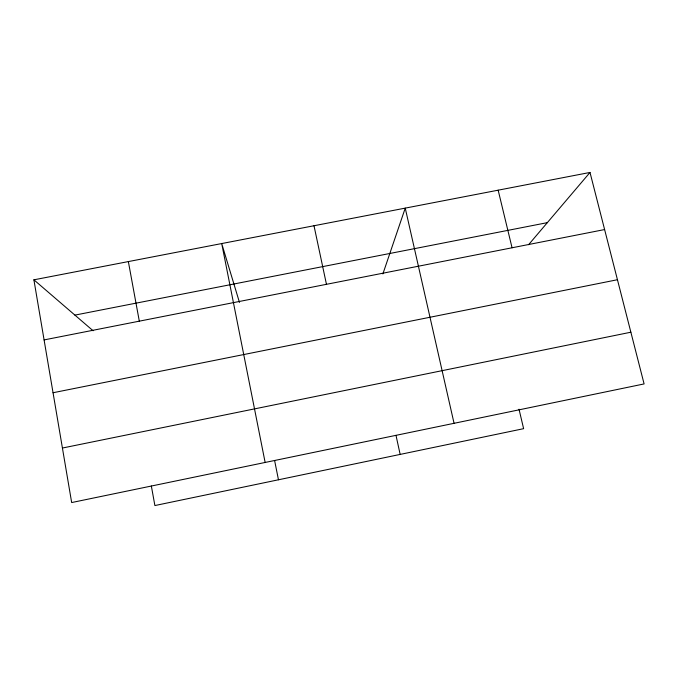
<?xml version="1.0" encoding="UTF-8"?>
<svg xmlns="http://www.w3.org/2000/svg" width="678" height="678" viewBox="0 0 678 678"><rect width="100%" height="100%" fill="white"/><g stroke="black" fill="none" stroke-linecap="round" stroke-linejoin="round"><path stroke-width="1.02" d="M382.884 273.912L405.241 208.129L454.057 423.309M528.577 244.716L590.004 172.449L644.1 383.926L71.665 502.551L33.9 279.819L590.004 172.449M62.427 448.031L630.871 332.212M53.045 392.74L617.446 279.726M44.087 339.915L604.615 229.554M74.911 315.117L547.341 222.647M33.9 279.819L93.098 330.762M239.47 302.422L221.714 243.563L265.14 462.464M498.16 190.187L512.06 247.775M519.017 409.215L523.619 428.674L154.889 505.551L151.347 486.007M395.986 435.31L400.156 454.413M313.999 225.74L326.457 284.319M274.598 460.464L278.463 479.787M128.354 261.589L139.312 321.169"/></g></svg>
